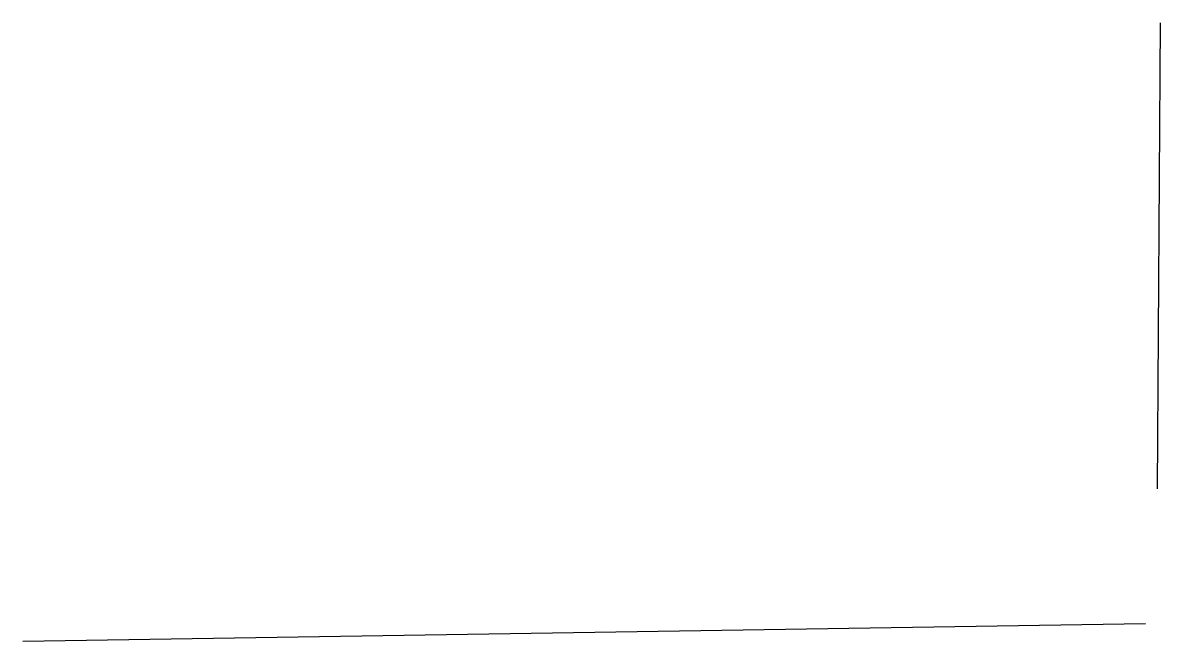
# Model space of a CAD drawing. Extents: x 18.6 to 117.3, y 201.8 to 255.5.
import ezdxf

# ---------------------------------------------------------------- set-up
doc = ezdxf.new("R2010")
doc.units = 0

msp = doc.modelspace()

# ---------------------------------------------------------------- linework, layer by layer
at = {"layer": 'Layer 1'}
for p, q in [((117.32391, 255.51671), (117.06941, 215.051415)), ((18.578406, 201.817483), (116.05141, 203.344473))]:
    msp.add_line(p, q, dxfattribs=at)

doc.saveas('drawing.dxf')
